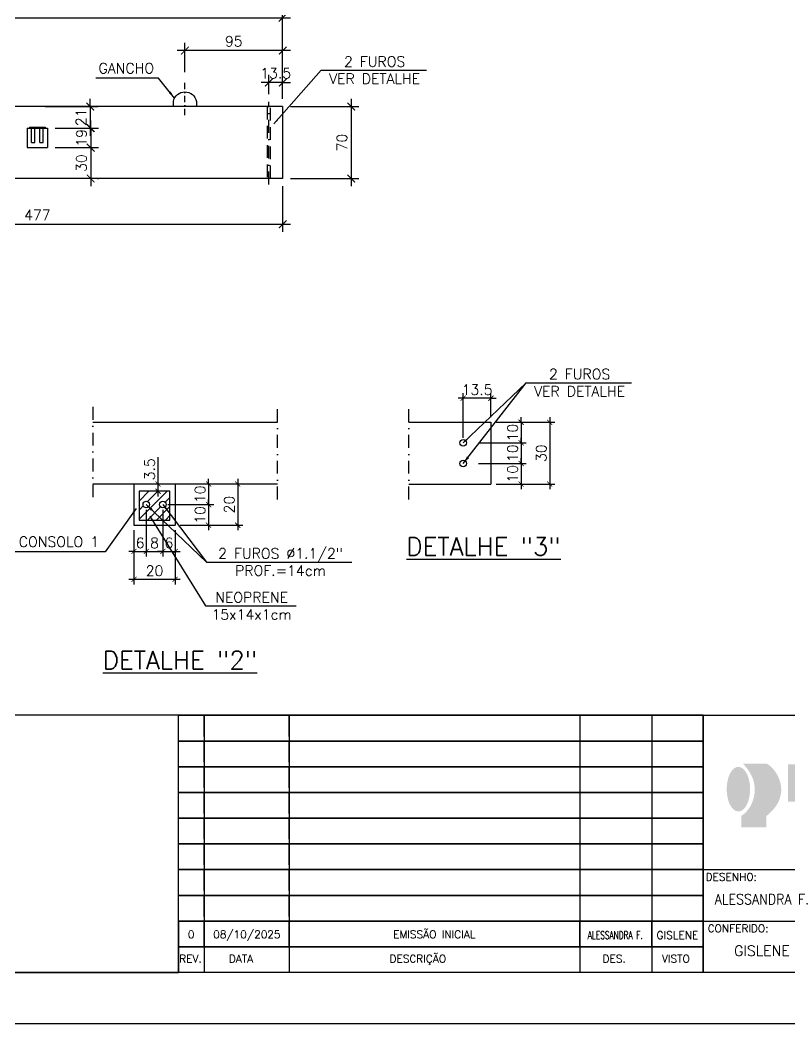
# Model space of a CAD drawing. Header units: centimetres. Extents: x 1658 to 6058, y 7825 to 9310.
# Drawn here: x 2169 to 2918, y 7825 to 8801 of the extents above; entities that cross this region are included whole.
import ezdxf
from ezdxf.enums import TextEntityAlignment as Align

# ---------------------------------------------------------------- set-up
doc = ezdxf.new("R2010")
doc.units = ezdxf.units.CM
doc.header["$LTSCALE"] = 50
doc.header["$MEASUREMENT"] = 0
doc.header["$PDMODE"] = 67
doc.linetypes.add('DASHDOT', pattern=[1, 0.5, -0.25, 0, -0.25])
doc.linetypes.add('HIDDEN', pattern=[0.375, 0.25, -0.125])
for name, color, linetype in [('COTAS-PRECON', 1, 'Continuous'), ('FORMATO-PRECON', 2, 'Continuous'), ('LINHA CENTRO-PRECON', 1, 'DASHDOT'), ('LINHA-01-PRECON', 1, 'Continuous'), ('LINHA-02-PRECON', 2, 'Continuous'), ('LINHA-03-PRECON', 3, 'Continuous'), ('LINHA-04-PRECON', 4, 'Continuous'), ('LINHA-PRECON-TRACEJADA', 1, 'HIDDEN')]:
    doc.layers.add(name, color=color, linetype=linetype)
doc.styles.add('PRECON-ROMANS', font='romans.shx')
doc.styles.add('ROMANS', font='ROMANS.SHX', dxfattribs={"oblique": 15, "height": 3})
doc.styles.get("Standard").update_dxf_attribs({"font": 'romans.shx'})
doc.dimstyles.new('ESC50-25', dxfattribs={"dimscale": 50, "dimtxt": 0.2, "dimasz": 0.1, "dimexe": 0.1, "dimexo": 0.1, "dimgap": 0.065, "dimtad": 1, "dimdec": 1, "dimlfac": 0.5, "dimzin": 12, "dimdsep": 46, "dimtxsty": 'Standard', "dimblk": 'ARCHTICK', "dimcen": 0.09, "dimdle": 0.1, "dimclrd": 256, "dimclre": 256, "dimclrt": 2, "dimaunit": 1, "dimazin": 0, "dimtfac": 1, "dimtdec": 1, "dimtix": 1, "dimtmove": 1, "dimatfit": 3, "dimfxl": 1, "dimtolj": 1, "dimtzin": 0, "dimlwd": -1, "dimlwe": -1, "dimarcsym": 0})
doc.dimstyles.new('ESC50-50', dxfattribs={"dimscale": 50, "dimtxt": 0.2, "dimasz": 0.15, "dimexe": 0.15, "dimexo": 0.15, "dimgap": 0.08, "dimtad": 1, "dimdec": 1, "dimzin": 12, "dimdsep": 46, "dimtxsty": 'Standard', "dimblk": 'ARCHTICK', "dimcen": 0.09, "dimdle": 0.15, "dimclrd": 256, "dimclre": 256, "dimclrt": 2, "dimazin": 3, "dimtfac": 1, "dimtdec": 1, "dimtix": 1, "dimtmove": 2, "dimatfit": 2, "dimfxl": 0.15, "dimtolj": 1, "dimtzin": 0, "dimarcsym": 0})

# ---------------------------------------------------------------- blocks, each defined once
blk = doc.blocks.new('REV-A3-V')
at = {"layer": 'FORMATO-PRECON', "color": 1}
for p, q in [((780, 50), (780, 9.1)), ((920, 50), (920, 9.1))]:
    blk.add_line(p, q, dxfattribs=at)
for points in [[(1020, 50), (0, 50)], [(50, 9.1), (50, 50)], [(50, 50), (50, 0)], [(215, 9.1), (215, 50)], [(215, 50), (215, 0)], [(780, 50), (780, 0)], [(920, 50), (920, 0)]]:
    blk.add_lwpolyline(points, dxfattribs=at)
blk.add_lwpolyline([(1020, 0), (0, 0), (0, 50), (1020, 50)], close=True, dxfattribs=at)
at = {"layer": 'FORMATO-PRECON', "color": 2, "style": 'PRECON-ROMANS', "flags": 12}
for p in [(24.8, 24), (132.8, 24), (497.2, 24)]:
    blk.add_attdef('X', text='', height=15, dxfattribs=at).set_placement(p, align=Align.MIDDLE_CENTER)
at = {"layer": 'FORMATO-PRECON', "style": 'PRECON-ROMANS', "flags": 12}
for p in [(849.1, 22.6), (970, 22.6)]:
    blk.add_attdef('X', text='', height=15, dxfattribs=at).set_placement(p, align=Align.MIDDLE_CENTER)
blk = doc.blocks.new('A$C6E105C5C')
at = {"layer": 'FORMATO-PRECON', "color": 6}
for q in [(1020, 50), (0, 0)]:
    blk.add_line((0, 50), q, dxfattribs=at)
at = {"layer": 'FORMATO-PRECON', "color": 3}
blk.add_lwpolyline([(0, 50), (1020, 50), (1020, 0), (0, 0)], close=True, dxfattribs=at)
at = {"layer": 'FORMATO-PRECON', "color": 1}
for points in [[(50, 50), (50, 0)], [(215, 50), (215, 0)], [(780, 50), (780, 0)], [(920, 50), (920, 0)]]:
    blk.add_lwpolyline(points, dxfattribs=at)
at = {"layer": 'FORMATO-PRECON', "style": 'ROMANS'}
for s, p in [('REV.', (1.3, 19.2)), ('DATA', (98.1, 19.2)), ('DESCRIÇÃO', (410.2, 19.2)), ('DES.', (824.6, 19.2)), ('VISTO', (940, 19.2))]:
    blk.add_text(s, height=15, dxfattribs=at).set_placement(p)
blk = doc.blocks.new('A$C12EB5E76')
at = {"layer": 'FORMATO-PRECON'}
blk.add_lwpolyline([(-114.7, 1254.3), (-114.7, 4224.3), (4085.3, 4224.3), (4085.3, 1254.3)], close=True, dxfattribs=at)
at = {"layer": 'FORMATO-PRECON', "color": 6}
blk.add_lwpolyline([(135.3, 1354.3), (135.3, 4124.3), (3985.3, 4124.3), (3985.3, 1354.3)], close=True, dxfattribs=at)
blk = doc.blocks.new('CARIMBO')
at = {"linetype": 'Continuous', "true_color": 0x575854}
for points in [[(-1681.5, 399.6), (-1680.9, 399.6), (-1680.3, 399.6), (-1679.7, 399.5), (-1679.2, 399.4), (-1678.6, 399.3), (-1678, 399.1), (-1677.5, 399), (-1676.9, 398.7), (-1676.4, 398.5), (-1675.8, 398.3), (-1675.3, 398), (-1674.7, 397.7), (-1674.2, 397.3), (-1673.7, 397), (-1673.2, 396.6), (-1672.6, 396.2), (-1672.1, 395.8), (-1671.7, 395.3), (-1671.1, 394.9), (-1670.6, 394.4), (-1670.2, 393.9), (-1669.7, 393.4), (-1669.3, 392.8), (-1668.8, 392.2), (-1668.3, 391.7), (-1667.9, 391), (-1667.4, 390.4), (-1667, 389.7), (-1666.6, 389.1), (-1666.2, 388.4), (-1665.8, 387.7), (-1665.5, 387), (-1665.1, 386.2), (-1664.7, 385.5), (-1664.3, 384.7), (-1664, 383.9), (-1663.6, 383.1), (-1663.3, 382.3), (-1663, 381.4), (-1662.7, 380.5), (-1662.4, 379.7), (-1662.1, 378.8), (-1661.8, 377.9), (-1661.5, 377), (-1661.3, 376), (-1661, 375.2), (-1660.8, 374.2), (-1660.6, 373.2), (-1660.4, 372.2), (-1660.1, 371.3), (-1660, 370.2), (-1659.8, 369.2), (-1659.7, 368.2), (-1659.5, 367.2), (-1659.4, 366.2), (-1659.3, 365.1), (-1659.1, 364), (-1659.1, 363), (-1659, 361.9), (-1658.9, 360.8), (-1658.9, 359.8), (-1658.9, 358.7), (-1658.8, 357.5), (-1658.8, 356.4), (-1658.8, 355.3), (-1658.9, 354.2), (-1658.9, 353.1), (-1658.9, 352), (-1659, 350.9), (-1659.1, 349.9), (-1659.1, 348.8), (-1659.3, 347.7), (-1659.4, 346.7), (-1659.5, 345.6), (-1659.7, 344.6), (-1659.8, 343.6), (-1660, 342.6), (-1660.1, 341.5), (-1660.4, 340.6), (-1660.6, 339.6), (-1660.8, 338.6), (-1661, 337.7), (-1661.3, 336.8), (-1661.5, 335.8), (-1661.8, 334.9), (-1662.1, 334), (-1662.4, 333.2), (-1662.7, 332.3), (-1663, 331.4), (-1663.3, 330.6), (-1663.6, 329.7), (-1664, 328.9), (-1664.3, 328.1), (-1664.7, 327.4), (-1665.1, 326.6), (-1665.5, 325.9), (-1665.8, 325.1), (-1666.2, 324.4), (-1666.6, 323.7), (-1667, 323.1), (-1667.4, 322.5), (-1667.9, 321.8), (-1668.3, 321.2), (-1668.8, 320.6), (-1669.3, 320), (-1669.7, 319.5), (-1670.2, 318.9), (-1670.6, 318.4), (-1671.1, 318), (-1671.7, 317.5), (-1672.1, 317), (-1672.6, 316.6), (-1673.2, 316.2), (-1673.7, 315.8), (-1674.2, 315.5), (-1674.7, 315.2), (-1675.3, 314.8), (-1675.8, 314.5), (-1676.4, 314.3), (-1676.9, 314.1), (-1677.5, 313.9), (-1678, 313.7), (-1678.6, 313.6), (-1679.2, 313.5), (-1679.7, 313.3), (-1680.3, 313.3), (-1680.9, 313.3), (-1681.5, 313.2), (-1682.1, 313.3), (-1682.6, 313.3), (-1683.3, 313.3), (-1683.8, 313.5), (-1684.4, 313.6), (-1685, 313.7), (-1685.5, 313.9), (-1686.1, 314.1), (-1686.6, 314.3), (-1687.1, 314.5), (-1687.7, 314.8), (-1688.2, 315.2), (-1688.8, 315.5), (-1689.3, 315.8), (-1689.8, 316.2), (-1690.4, 316.6), (-1690.8, 317), (-1691.3, 317.5), (-1691.9, 318), (-1692.3, 318.4), (-1692.8, 318.9), (-1693.3, 319.5), (-1693.7, 320), (-1694.2, 320.6), (-1694.6, 321.2), (-1695.1, 321.8), (-1695.5, 322.5), (-1695.9, 323.1), (-1696.4, 323.7), (-1696.8, 324.4), (-1697.2, 325.1), (-1697.5, 325.9), (-1697.9, 326.6), (-1698.3, 327.4), (-1698.7, 328.1), (-1699, 328.9), (-1699.4, 329.7), (-1699.7, 330.6), (-1700, 331.4), (-1700.3, 332.3), (-1700.6, 333.2), (-1700.9, 334), (-1701.2, 334.9), (-1701.5, 335.8), (-1701.7, 336.8), (-1701.9, 337.7), (-1702.1, 338.6), (-1702.4, 339.6), (-1702.6, 340.6), (-1702.8, 341.5), (-1703, 342.6), (-1703.2, 343.6), (-1703.3, 344.6), (-1703.4, 345.6), (-1703.6, 346.7), (-1703.7, 347.7), (-1703.9, 348.8), (-1703.9, 349.9), (-1704, 350.9), (-1704.1, 352), (-1704.1, 353.1), (-1704.1, 354.2), (-1704.2, 355.3), (-1704.2, 356.4), (-1704.2, 357.5), (-1704.1, 358.7), (-1704.1, 359.8), (-1704.1, 360.8), (-1704, 361.9), (-1703.9, 363), (-1703.9, 364), (-1703.7, 365.1), (-1703.6, 366.2), (-1703.4, 367.2), (-1703.3, 368.2), (-1703.2, 369.2), (-1703, 370.2), (-1702.8, 371.3), (-1702.6, 372.2), (-1702.4, 373.2), (-1702.1, 374.2), (-1701.9, 375.2), (-1701.7, 376), (-1701.5, 377), (-1701.2, 377.9), (-1700.9, 378.8), (-1700.6, 379.7), (-1700.3, 380.5), (-1700, 381.4), (-1699.7, 382.3), (-1699.4, 383.1), (-1699, 383.9), (-1698.7, 384.7), (-1698.3, 385.5), (-1697.9, 386.2), (-1697.5, 387), (-1697.2, 387.7), (-1696.8, 388.4), (-1696.4, 389.1), (-1695.9, 389.7), (-1695.5, 390.4), (-1695.1, 391), (-1694.6, 391.7), (-1694.2, 392.2), (-1693.7, 392.8), (-1693.3, 393.4), (-1692.8, 393.9), (-1692.3, 394.4), (-1691.9, 394.9), (-1691.3, 395.3), (-1690.8, 395.8), (-1690.4, 396.2), (-1689.8, 396.6), (-1689.3, 397), (-1688.8, 397.3), (-1688.2, 397.7), (-1687.7, 398), (-1687.1, 398.3), (-1686.6, 398.5), (-1686.1, 398.7), (-1685.5, 399), (-1685, 399.1), (-1684.4, 399.3), (-1683.8, 399.4), (-1683.3, 399.5), (-1682.6, 399.6), (-1682.1, 399.6)], [(-1673, 406.2), (-1627.6, 406.2), (-1626.9, 406), (-1626.1, 405.6), (-1625.3, 405.3), (-1624.5, 404.8), (-1623.6, 404.3), (-1622.8, 403.8), (-1621.8, 403.1), (-1620.9, 402.4), (-1620, 401.7), (-1619, 400.9), (-1618.1, 400), (-1617.1, 399.1), (-1616.1, 398.1), (-1615.1, 397), (-1614.2, 396), (-1613.2, 394.8), (-1612.2, 393.6), (-1611.3, 392.3), (-1610.3, 391), (-1609.4, 389.7), (-1608.5, 388.3), (-1607.6, 386.9), (-1606.7, 385.5), (-1605.9, 383.9), (-1605.1, 382.4), (-1604.2, 380.8), (-1603.5, 379.1), (-1602.8, 377.5), (-1602.1, 375.8), (-1601.5, 374), (-1600.9, 372.2), (-1600.4, 370.5), (-1599.9, 368.6), (-1599.5, 366.8), (-1599.1, 364.9), (-1598.8, 363), (-1598.6, 361), (-1598.4, 359.1), (-1598.3, 357.1), (-1598.3, 355), (-1598.3, 353.1), (-1598.4, 351), (-1598.6, 348.9), (-1599, 346.9), (-1599.3, 344.7), (-1599.8, 342.7), (-1600.4, 340.6), (-1601, 338.4), (-1601.9, 336.3), (-1602.7, 334.2), (-1603.6, 332), (-1604.7, 329.9), (-1605.9, 327.7), (-1607.2, 325.5), (-1608.7, 323.4), (-1610.2, 321.2), (-1611.9, 319), (-1613.6, 316.9), (-1615.6, 314.8), (-1617.6, 312.6), (-1619.8, 310.5), (-1622.1, 308.3), (-1624.6, 306.2), (-1627.1, 304.1), (-1627.2, 282.2), (-1675.8, 282.2), (-1675.8, 304.9), (-1674.9, 305.3), (-1674.1, 305.8), (-1673.2, 306.4), (-1672.3, 307), (-1671.4, 307.6), (-1670.5, 308.3), (-1669.6, 309.1), (-1668.7, 309.9), (-1667.8, 310.7), (-1666.9, 311.7), (-1665.9, 312.6), (-1665.1, 313.7), (-1664.2, 314.7), (-1663.3, 315.8), (-1662.4, 316.9), (-1661.5, 318.2), (-1660.7, 319.4), (-1659.9, 320.7), (-1659.1, 322), (-1658.2, 323.3), (-1657.5, 324.8), (-1656.7, 326.2), (-1656.1, 327.6), (-1655.3, 329.1), (-1654.7, 330.7), (-1654.1, 332.3), (-1653.5, 333.9), (-1652.9, 335.5), (-1652.4, 337.2), (-1651.9, 338.9), (-1651.5, 340.6), (-1651.1, 342.4), (-1650.7, 344.1), (-1650.5, 346), (-1650.2, 347.7), (-1650, 349.7), (-1649.9, 351.5), (-1649.7, 353.4), (-1649.7, 355.3), (-1649.7, 357.2), (-1649.9, 359.2), (-1650, 361.1), (-1650.2, 363.1), (-1650.5, 365.1), (-1650.8, 367.1), (-1651.2, 369.1), (-1651.8, 371.1), (-1652.3, 373.2), (-1652.9, 375.2), (-1653.7, 377.3), (-1654.5, 379.3), (-1655.4, 381.4), (-1656.3, 383.5), (-1657.4, 385.5), (-1658.5, 387.6), (-1659.7, 389.7), (-1661, 391.7), (-1662.5, 393.8), (-1664, 395.9), (-1665.6, 397.9), (-1667.3, 400), (-1669.1, 402.1), (-1671.1, 404.1)]]:
    blk.add_hatch(color=251, dxfattribs=at).paths.add_polyline_path(points)
at = {"linetype": 'Continuous', "true_color": 0x9c0000}
blk.add_hatch(color=14, dxfattribs=at).paths.add_polyline_path([(-1585.1, 332.3), (-1569.1, 332.3), (-1569.1, 404.7), (-1585.1, 404.7)])
at = {"layer": 'FORMATO-PRECON', "color": 6}
for p, q in [((-1750, 0), (-1750, 500)), ((-1750, 200), (0, 200)), ((-1750, 100), (0, 100))]:
    blk.add_line(p, q, dxfattribs=at)
at = {"layer": 'FORMATO-PRECON', "color": 0}
blk.add_lwpolyline([(-1750, 500), (-1750, 200)], dxfattribs=at)
at = {"layer": 'FORMATO-PRECON', "color": 6}
blk.add_lwpolyline([(-1750, 500), (0, 500), (0, 0), (-1750, 0)], close=True, dxfattribs=at)
at = {"layer": 'FORMATO-PRECON', "style": 'ROMANS'}
for s, p in [('DESENHO:', (-1745.1, 178.4)), ('CONFERIDO:', (-1741.2, 78.1))]:
    blk.add_text(s, height=15, dxfattribs=at).set_placement(p)
at = {"layer": 'FORMATO-PRECON', "color": 5, "style": 'PRECON-ROMANS', "flags": 8}
for p in [(-524.8, 472.6), (-525, 423), (-525, 399.4), (-525, 376)]:
    blk.add_attdef('X', text='', height=30, dxfattribs=at).set_placement(p, align=Align.MIDDLE_CENTER)
at = {"layer": 'FORMATO-PRECON', "color": 3, "style": 'PRECON-ROMANS', "flags": 8}
for p in [(-525, 331.7), (-486.3, 177), (-486.3, 124.4)]:
    blk.add_attdef('X', text='', height=25, dxfattribs=at).set_placement(p, align=Align.MIDDLE_CENTER)
at = {"layer": 'FORMATO-PRECON', "color": 4, "style": 'PRECON-ROMANS', "flags": 8}
for p in [(-525, 249.6), (-483.3, 36), (-228.7, 39.4), (-76.7, 39.4)]:
    blk.add_attdef('X', text='', height=30, dxfattribs=at).set_placement(p, align=Align.MIDDLE_CENTER)
at = {"layer": 'FORMATO-PRECON', "color": 2, "style": 'PRECON-ROMANS', "flags": 8}
for height, p in [(20, (-1635.8, 142.3)), (20, (-1402.5, 142.3)), (20, (-1169.1, 142.3)), (20, (-1635.8, 42.3)), (30, (-902.7, 42.3))]:
    blk.add_attdef('X', text='', height=height, dxfattribs=at).set_placement(p, align=Align.MIDDLE_CENTER)
blk = doc.blocks.new('_ArchTick')
at = {"color": 0, "linetype": 'ByBlock', "const_width": 0.15}
blk.add_lwpolyline([(-0.5, -0.5), (0.5, 0.5)], dxfattribs=at)
blk = doc.blocks.new('*D34')
at = {"layer": 'Defpoints', "color": 0, "transparency": 16777216}
for p in [(2424.55, 8803), (1947.55, 8716.8), (2424.55, 8716.8)]:
    blk.add_point(p, dxfattribs=at)
at = {"layer": 'LINHA-01-PRECON', "lineweight": -2, "transparency": 16777216}
for p, q in [((1940.05, 8803), (2432.05, 8803)), ((1947.55, 8724.3), (1947.55, 8810.5)), ((2424.55, 8724.3), (2424.55, 8810.5))]:
    blk.add_line(p, q, dxfattribs=at)
at = {"layer": 'LINHA-01-PRECON', "lineweight": -2, "transparency": 16777216, "xscale": 7.5, "yscale": 7.5, "zscale": 7.5, "rotation": 180}
blk.add_blockref('_ArchTick', (1947.55, 8803), dxfattribs=at)
at = {"layer": 'LINHA-01-PRECON', "lineweight": -2, "transparency": 16777216, "xscale": 7.5, "yscale": 7.5, "zscale": 7.5}
blk.add_blockref('_ArchTick', (2424.55, 8803), dxfattribs=at)
at = {"layer": 'LINHA-01-PRECON', "color": 2, "transparency": 16777216, "insert": (2186.05, 8812), "char_height": 10, "attachment_point": 5}
blk.add_mtext('\\A1;477', dxfattribs=at)
blk = doc.blocks.new('*D35')
at = {"layer": 'COTAS-PRECON', "lineweight": -2, "transparency": 16777216}
for p, q in [((2411.05, 8728.9), (2411.05, 8747.57)), ((2424.55, 8724.3), (2424.55, 8747.57)), ((2411.05, 8740.07), (2403.55, 8740.07)), ((2424.55, 8740.07), (2411.05, 8740.07)), ((2424.55, 8740.07), (2432.05, 8740.07))]:
    blk.add_line(p, q, dxfattribs=at)
at = {"layer": 'Defpoints', "color": 0, "transparency": 16777216}
for p in [(2411.05, 8740.07), (2411.05, 8721.4), (2424.55, 8716.8)]:
    blk.add_point(p, dxfattribs=at)
at = {"layer": 'COTAS-PRECON', "lineweight": -2, "transparency": 16777216, "xscale": 7.5, "yscale": 7.5, "zscale": 7.5}
blk.add_blockref('_ArchTick', (2411.05, 8740.07), dxfattribs=at)
at = {"layer": 'COTAS-PRECON', "lineweight": -2, "transparency": 16777216, "xscale": 7.5, "yscale": 7.5, "zscale": 7.5, "rotation": 180}
blk.add_blockref('_ArchTick', (2424.55, 8740.07), dxfattribs=at)
at = {"layer": 'COTAS-PRECON', "color": 2, "transparency": 16777216, "insert": (2417.8, 8749.07), "char_height": 10, "attachment_point": 5}
blk.add_mtext('\\A1;13.5', dxfattribs=at)
blk = doc.blocks.new('*D39')
at = {"layer": 'Defpoints', "color": 0, "transparency": 16777216}
for p in [(2627.06, 8409.78), (2627.06, 8349.78), (2684.22, 8349.78)]:
    blk.add_point(p, dxfattribs=at)
at = {"layer": 'LINHA-01-PRECON', "transparency": 16777216}
for p, q in [((2684.22, 8414.78), (2684.22, 8344.78)), ((2632.06, 8409.78), (2689.22, 8409.78)), ((2632.06, 8349.78), (2689.22, 8349.78))]:
    blk.add_line(p, q, dxfattribs=at)
at = {"layer": 'LINHA-01-PRECON', "transparency": 16777216, "xscale": 5, "yscale": 5, "zscale": 5}
for p, rotation in [((2684.22, 8409.78), 90), ((2684.22, 8349.78), 270)]:
    blk.add_blockref('_ArchTick', p, dxfattribs=dict(at, rotation=rotation))
at = {"layer": 'LINHA-01-PRECON', "color": 2, "transparency": 16777216, "insert": (2675.97, 8379.78), "char_height": 10, "attachment_point": 5, "rotation": 90}
blk.add_mtext('\\A1;30', dxfattribs=at)
blk = doc.blocks.new('*D40')
at = {"layer": 'Defpoints', "color": 0, "transparency": 16777216}
for p in [(2600.06, 8433.2), (2627.06, 8409.78), (2600.06, 8389.78)]:
    blk.add_point(p, dxfattribs=at)
at = {"layer": 'LINHA-01-PRECON', "transparency": 16777216}
for p, q in [((2600.06, 8433.2), (2595.06, 8433.2)), ((2600.06, 8394.78), (2600.06, 8438.2)), ((2627.06, 8433.2), (2600.06, 8433.2)), ((2627.06, 8414.78), (2627.06, 8438.2)), ((2627.06, 8433.2), (2632.06, 8433.2))]:
    blk.add_line(p, q, dxfattribs=at)
at = {"layer": 'LINHA-01-PRECON', "transparency": 16777216, "xscale": 5, "yscale": 5, "zscale": 5}
blk.add_blockref('_ArchTick', (2600.06, 8433.2), dxfattribs=at)
at = {"layer": 'LINHA-01-PRECON', "transparency": 16777216, "xscale": 5, "yscale": 5, "zscale": 5, "rotation": 180}
blk.add_blockref('_ArchTick', (2627.06, 8433.2), dxfattribs=at)
at = {"layer": 'LINHA-01-PRECON', "color": 2, "transparency": 16777216, "insert": (2613.56, 8441.45), "char_height": 10, "attachment_point": 5}
blk.add_mtext('\\A1;13.5', dxfattribs=at)
blk = doc.blocks.new('*D41')
at = {"layer": 'COTAS-PRECON', "transparency": 16777216}
for p, q in [((2656.38, 8409.78), (2656.38, 8414.78)), ((2632.06, 8409.78), (2661.38, 8409.78)), ((2656.38, 8409.78), (2656.38, 8389.78)), ((2615.06, 8389.78), (2661.38, 8389.78)), ((2656.38, 8389.78), (2656.38, 8384.78))]:
    blk.add_line(p, q, dxfattribs=at)
at = {"layer": 'Defpoints', "color": 0, "transparency": 16777216}
for p in [(2627.06, 8409.78), (2610.06, 8389.78), (2656.38, 8389.78)]:
    blk.add_point(p, dxfattribs=at)
at = {"layer": 'COTAS-PRECON', "transparency": 16777216, "xscale": 5, "yscale": 5, "zscale": 5}
for p, rotation in [((2656.38, 8409.78), 270), ((2656.38, 8389.78), 90)]:
    blk.add_blockref('_ArchTick', p, dxfattribs=dict(at, rotation=rotation))
at = {"layer": 'COTAS-PRECON', "color": 2, "transparency": 16777216, "insert": (2648.13, 8399.78), "char_height": 10, "attachment_point": 5, "rotation": 90}
blk.add_mtext('\\A1;10', dxfattribs=at)
blk = doc.blocks.new('*D42')
at = {"layer": 'COTAS-PRECON', "transparency": 16777216}
for p, q in [((2656.38, 8389.78), (2656.38, 8394.78)), ((2615.06, 8389.78), (2661.38, 8389.78)), ((2656.38, 8389.78), (2656.38, 8369.78)), ((2615.06, 8369.78), (2661.38, 8369.78)), ((2656.38, 8369.78), (2656.38, 8364.78))]:
    blk.add_line(p, q, dxfattribs=at)
at = {"layer": 'Defpoints', "color": 0, "transparency": 16777216}
for p in [(2610.06, 8389.78), (2610.06, 8369.78), (2656.38, 8369.78)]:
    blk.add_point(p, dxfattribs=at)
at = {"layer": 'COTAS-PRECON', "transparency": 16777216, "xscale": 5, "yscale": 5, "zscale": 5}
for p, rotation in [((2656.38, 8389.78), 270), ((2656.38, 8369.78), 90)]:
    blk.add_blockref('_ArchTick', p, dxfattribs=dict(at, rotation=rotation))
at = {"layer": 'COTAS-PRECON', "color": 2, "transparency": 16777216, "insert": (2648.13, 8379.78), "char_height": 10, "attachment_point": 5, "rotation": 90}
blk.add_mtext('\\A1;10', dxfattribs=at)
blk = doc.blocks.new('*D43')
at = {"layer": 'COTAS-PRECON', "transparency": 16777216}
for p, q in [((2656.38, 8369.78), (2656.38, 8374.78)), ((2615.06, 8369.78), (2661.38, 8369.78)), ((2656.38, 8369.78), (2656.38, 8349.78)), ((2632.06, 8349.78), (2661.38, 8349.78)), ((2656.38, 8349.78), (2656.38, 8344.78))]:
    blk.add_line(p, q, dxfattribs=at)
at = {"layer": 'Defpoints', "color": 0, "transparency": 16777216}
for p in [(2610.06, 8369.78), (2627.06, 8349.78), (2656.38, 8349.78)]:
    blk.add_point(p, dxfattribs=at)
at = {"layer": 'COTAS-PRECON', "transparency": 16777216, "xscale": 5, "yscale": 5, "zscale": 5}
for p, rotation in [((2656.38, 8369.78), 270), ((2656.38, 8349.78), 90)]:
    blk.add_blockref('_ArchTick', p, dxfattribs=dict(at, rotation=rotation))
at = {"layer": 'COTAS-PRECON', "color": 2, "transparency": 16777216, "insert": (2648.13, 8359.78), "char_height": 10, "attachment_point": 5, "rotation": 90}
blk.add_mtext('\\A1;10', dxfattribs=at)
blk = doc.blocks.new('*D52')
at = {"layer": 'COTAS-PRECON', "lineweight": -2, "transparency": 16777216}
for p, q in [((2432.05, 8716.8), (2498.71, 8716.8)), ((2491.21, 8724.3), (2491.21, 8639.3)), ((2432.05, 8646.8), (2498.71, 8646.8))]:
    blk.add_line(p, q, dxfattribs=at)
at = {"layer": 'Defpoints', "color": 0, "transparency": 16777216}
for p in [(2424.55, 8716.8), (2424.55, 8646.8), (2491.21, 8646.8)]:
    blk.add_point(p, dxfattribs=at)
at = {"layer": 'COTAS-PRECON', "lineweight": -2, "transparency": 16777216, "xscale": 7.5, "yscale": 7.5, "zscale": 7.5}
for p, rotation in [((2491.21, 8716.8), 90), ((2491.21, 8646.8), 270)]:
    blk.add_blockref('_ArchTick', p, dxfattribs=dict(at, rotation=rotation))
at = {"layer": 'COTAS-PRECON', "color": 2, "transparency": 16777216, "insert": (2482.21, 8681.8), "char_height": 10, "attachment_point": 5, "rotation": 90}
blk.add_mtext('\\A1;70', dxfattribs=at)
blk = doc.blocks.new('*D53')
at = {"layer": 'COTAS-PRECON', "lineweight": -2, "transparency": 16777216}
for p, q in [((1947.55, 8639.3), (1947.55, 8594.83)), ((2424.55, 8639.3), (2424.55, 8594.83)), ((1940.05, 8602.33), (2432.05, 8602.33))]:
    blk.add_line(p, q, dxfattribs=at)
at = {"layer": 'Defpoints', "color": 0, "transparency": 16777216}
for p in [(1947.55, 8646.8), (2424.55, 8646.8), (2424.55, 8602.33)]:
    blk.add_point(p, dxfattribs=at)
at = {"layer": 'COTAS-PRECON', "lineweight": -2, "transparency": 16777216, "xscale": 7.5, "yscale": 7.5, "zscale": 7.5, "rotation": 180}
blk.add_blockref('_ArchTick', (1947.55, 8602.33), dxfattribs=at)
at = {"layer": 'COTAS-PRECON', "lineweight": -2, "transparency": 16777216, "xscale": 7.5, "yscale": 7.5, "zscale": 7.5}
blk.add_blockref('_ArchTick', (2424.55, 8602.33), dxfattribs=at)
at = {"layer": 'COTAS-PRECON', "color": 2, "transparency": 16777216, "insert": (2186.05, 8611.33), "char_height": 10, "attachment_point": 5}
blk.add_mtext('\\A1;477', dxfattribs=at)
blk = doc.blocks.new('*D55')
at = {"layer": 'Defpoints', "color": 0, "transparency": 16777216}
for p in [(2292, 8329.78), (2280, 8309.78), (2292, 8284.23)]:
    blk.add_point(p, dxfattribs=at)
at = {"layer": 'LINHA-01-PRECON', "transparency": 16777216}
for p, q in [((2292, 8324.78), (2292, 8279.23)), ((2280, 8304.78), (2280, 8279.23)), ((2280, 8284.23), (2275, 8284.23)), ((2280, 8284.23), (2292, 8284.23)), ((2292, 8284.23), (2297, 8284.23))]:
    blk.add_line(p, q, dxfattribs=at)
at = {"layer": 'LINHA-01-PRECON', "transparency": 16777216, "xscale": 5, "yscale": 5, "zscale": 5}
blk.add_blockref('_ArchTick', (2280, 8284.23), dxfattribs=at)
at = {"layer": 'LINHA-01-PRECON', "transparency": 16777216, "xscale": 5, "yscale": 5, "zscale": 5, "rotation": 180}
blk.add_blockref('_ArchTick', (2292, 8284.23), dxfattribs=at)
at = {"layer": 'LINHA-01-PRECON', "color": 2, "transparency": 16777216, "insert": (2286, 8292.48), "char_height": 10, "attachment_point": 5}
blk.add_mtext('\\A1;6', dxfattribs=at)
blk = doc.blocks.new('*D56')
at = {"layer": 'Defpoints', "color": 0, "transparency": 16777216}
for p in [(2292, 8329.78), (2308, 8329.78), (2308, 8284.23)]:
    blk.add_point(p, dxfattribs=at)
at = {"layer": 'LINHA-01-PRECON', "transparency": 16777216}
for p, q in [((2292, 8324.78), (2292, 8279.23)), ((2308, 8324.78), (2308, 8279.23)), ((2287, 8284.23), (2313, 8284.23))]:
    blk.add_line(p, q, dxfattribs=at)
at = {"layer": 'LINHA-01-PRECON', "transparency": 16777216, "xscale": 5, "yscale": 5, "zscale": 5, "rotation": 180}
blk.add_blockref('_ArchTick', (2292, 8284.23), dxfattribs=at)
at = {"layer": 'LINHA-01-PRECON', "transparency": 16777216, "xscale": 5, "yscale": 5, "zscale": 5}
blk.add_blockref('_ArchTick', (2308, 8284.23), dxfattribs=at)
at = {"layer": 'LINHA-01-PRECON', "color": 2, "transparency": 16777216, "insert": (2300, 8292.48), "char_height": 10, "attachment_point": 5}
blk.add_mtext('\\A1;8', dxfattribs=at)
blk = doc.blocks.new('*D57')
at = {"layer": 'Defpoints', "color": 0, "transparency": 16777216}
for p in [(2308, 8329.78), (2320, 8309.78), (2320, 8284.23)]:
    blk.add_point(p, dxfattribs=at)
at = {"layer": 'LINHA-01-PRECON', "transparency": 16777216}
for p, q in [((2308, 8324.78), (2308, 8279.23)), ((2320, 8304.78), (2320, 8279.23)), ((2308, 8284.23), (2303, 8284.23)), ((2308, 8284.23), (2320, 8284.23)), ((2320, 8284.23), (2325, 8284.23))]:
    blk.add_line(p, q, dxfattribs=at)
at = {"layer": 'LINHA-01-PRECON', "transparency": 16777216, "xscale": 5, "yscale": 5, "zscale": 5}
blk.add_blockref('_ArchTick', (2308, 8284.23), dxfattribs=at)
at = {"layer": 'LINHA-01-PRECON', "transparency": 16777216, "xscale": 5, "yscale": 5, "zscale": 5, "rotation": 180}
blk.add_blockref('_ArchTick', (2320, 8284.23), dxfattribs=at)
at = {"layer": 'LINHA-01-PRECON', "color": 2, "transparency": 16777216, "insert": (2314, 8292.48), "char_height": 10, "attachment_point": 5}
blk.add_mtext('\\A1;6', dxfattribs=at)
blk = doc.blocks.new('*D58')
at = {"layer": 'Defpoints', "color": 0, "transparency": 16777216}
for p in [(2280, 8309.78), (2320, 8309.78), (2320, 8257.2)]:
    blk.add_point(p, dxfattribs=at)
at = {"layer": 'LINHA-01-PRECON', "transparency": 16777216}
for p, q in [((2280, 8304.78), (2280, 8252.2)), ((2320, 8304.78), (2320, 8252.2)), ((2275, 8257.2), (2325, 8257.2))]:
    blk.add_line(p, q, dxfattribs=at)
at = {"layer": 'LINHA-01-PRECON', "transparency": 16777216, "xscale": 5, "yscale": 5, "zscale": 5, "rotation": 180}
blk.add_blockref('_ArchTick', (2280, 8257.2), dxfattribs=at)
at = {"layer": 'LINHA-01-PRECON', "transparency": 16777216, "xscale": 5, "yscale": 5, "zscale": 5}
blk.add_blockref('_ArchTick', (2320, 8257.2), dxfattribs=at)
at = {"layer": 'LINHA-01-PRECON', "color": 2, "transparency": 16777216, "insert": (2300, 8265.45), "char_height": 10, "attachment_point": 5}
blk.add_mtext('\\A1;20', dxfattribs=at)
blk = doc.blocks.new('*D59')
at = {"layer": 'Defpoints', "color": 0, "transparency": 16777216}
for p in [(2352.56, 8349.78), (2308, 8329.78), (2352.56, 8329.78)]:
    blk.add_point(p, dxfattribs=at)
at = {"layer": 'LINHA-01-PRECON', "transparency": 16777216}
for p, q in [((2352.56, 8349.78), (2352.56, 8354.78)), ((2347.56, 8349.78), (2347.56, 8349.78)), ((2352.56, 8349.78), (2352.56, 8329.78)), ((2313, 8329.78), (2357.56, 8329.78)), ((2352.56, 8329.78), (2352.56, 8324.78))]:
    blk.add_line(p, q, dxfattribs=at)
at = {"layer": 'LINHA-01-PRECON', "transparency": 16777216, "xscale": 5, "yscale": 5, "zscale": 5}
for p, rotation in [((2352.56, 8349.78), 270), ((2352.56, 8329.78), 90)]:
    blk.add_blockref('_ArchTick', p, dxfattribs=dict(at, rotation=rotation))
at = {"layer": 'LINHA-01-PRECON', "color": 2, "transparency": 16777216, "insert": (2344.31, 8339.78), "char_height": 10, "attachment_point": 5, "rotation": 90}
blk.add_mtext('\\A1;10', dxfattribs=at)
blk = doc.blocks.new('*D60')
at = {"layer": 'Defpoints', "color": 0, "transparency": 16777216}
for p in [(2308, 8329.78), (2320, 8309.78), (2352.56, 8309.78)]:
    blk.add_point(p, dxfattribs=at)
at = {"layer": 'LINHA-01-PRECON', "transparency": 16777216}
for p, q in [((2352.56, 8329.78), (2352.56, 8334.78)), ((2313, 8329.78), (2357.56, 8329.78)), ((2352.56, 8329.78), (2352.56, 8309.78)), ((2325, 8309.78), (2357.56, 8309.78)), ((2352.56, 8309.78), (2352.56, 8304.78))]:
    blk.add_line(p, q, dxfattribs=at)
at = {"layer": 'LINHA-01-PRECON', "transparency": 16777216, "xscale": 5, "yscale": 5, "zscale": 5}
for p, rotation in [((2352.56, 8329.78), 270), ((2352.56, 8309.78), 90)]:
    blk.add_blockref('_ArchTick', p, dxfattribs=dict(at, rotation=rotation))
at = {"layer": 'LINHA-01-PRECON', "color": 2, "transparency": 16777216, "insert": (2344.31, 8319.78), "char_height": 10, "attachment_point": 5, "rotation": 90}
blk.add_mtext('\\A1;10', dxfattribs=at)
blk = doc.blocks.new('*D61')
at = {"layer": 'Defpoints', "color": 0, "transparency": 16777216}
for p in [(2380.88, 8349.78), (2320, 8309.78), (2380.88, 8309.78)]:
    blk.add_point(p, dxfattribs=at)
at = {"layer": 'LINHA-01-PRECON', "transparency": 16777216}
for p, q in [((2380.88, 8354.78), (2380.88, 8304.78)), ((2375.88, 8349.78), (2375.88, 8349.78)), ((2325, 8309.78), (2385.88, 8309.78))]:
    blk.add_line(p, q, dxfattribs=at)
at = {"layer": 'LINHA-01-PRECON', "transparency": 16777216, "xscale": 5, "yscale": 5, "zscale": 5}
for p, rotation in [((2380.88, 8349.78), 90), ((2380.88, 8309.78), 270)]:
    blk.add_blockref('_ArchTick', p, dxfattribs=dict(at, rotation=rotation))
at = {"layer": 'LINHA-01-PRECON', "color": 2, "transparency": 16777216, "insert": (2372.63, 8329.78), "char_height": 10, "attachment_point": 5, "rotation": 90}
blk.add_mtext('\\A1;20', dxfattribs=at)
blk = doc.blocks.new('*D62')
at = {"layer": 'Defpoints', "color": 0, "transparency": 16777216}
for p in [(2303.48, 8349.78), (2303.48, 8349.78), (2303.48, 8342.78)]:
    blk.add_point(p, dxfattribs=at)
at = {"layer": 'LINHA-01-PRECON', "transparency": 16777216}
for p, q in [((2303.48, 8337.78), (2303.48, 8354.78)), ((2308.48, 8349.78), (2308.48, 8349.78)), ((2308.48, 8342.78), (2308.48, 8342.78))]:
    blk.add_line(p, q, dxfattribs=at)
at = {"layer": 'LINHA-01-PRECON', "transparency": 16777216, "xscale": 5, "yscale": 5, "zscale": 5}
for p, rotation in [((2303.48, 8349.78), 90), ((2303.48, 8342.78), 270)]:
    blk.add_blockref('_ArchTick', p, dxfattribs=dict(at, rotation=rotation))
at = {"layer": 'LINHA-01-PRECON', "color": 2, "transparency": 16777216, "insert": (2295.23, 8364.08), "char_height": 10, "attachment_point": 5, "rotation": 90}
blk.add_mtext('\\A1;3.5', dxfattribs=at)
blk = doc.blocks.new('*D105')
at = {"layer": 'COTAS-PRECON', "lineweight": -2, "transparency": 16777216}
for p, q in [((2329.55, 8750.27), (2329.55, 8778.67)), ((2424.55, 8724.3), (2424.55, 8778.67)), ((2432.05, 8771.17), (2322.05, 8771.17))]:
    blk.add_line(p, q, dxfattribs=at)
at = {"layer": 'Defpoints', "color": 0, "transparency": 16777216}
for p in [(2329.55, 8771.17), (2329.55, 8742.77), (2424.55, 8716.8)]:
    blk.add_point(p, dxfattribs=at)
at = {"layer": 'COTAS-PRECON', "lineweight": -2, "transparency": 16777216, "xscale": 7.5, "yscale": 7.5, "zscale": 7.5, "rotation": 180}
blk.add_blockref('_ArchTick', (2329.55, 8771.17), dxfattribs=at)
at = {"layer": 'COTAS-PRECON', "lineweight": -2, "transparency": 16777216, "xscale": 7.5, "yscale": 7.5, "zscale": 7.5}
blk.add_blockref('_ArchTick', (2424.55, 8771.17), dxfattribs=at)
at = {"layer": 'COTAS-PRECON', "color": 2, "transparency": 16777216, "insert": (2377.05, 8780.17), "char_height": 10, "attachment_point": 5}
blk.add_mtext('\\A1;95', dxfattribs=at)
blk = doc.blocks.new('*D147')
at = {"layer": 'COTAS-PRECON', "lineweight": -2, "transparency": 16777216}
for p, q in [((2193.55, 8716.8), (2245.05, 8716.8)), ((2237.55, 8716.8), (2237.55, 8724.3)), ((2237.55, 8716.8), (2237.55, 8695.8)), ((2203.55, 8695.8), (2245.05, 8695.8)), ((2237.55, 8695.8), (2237.55, 8688.3))]:
    blk.add_line(p, q, dxfattribs=at)
at = {"layer": 'Defpoints', "color": 0, "transparency": 16777216}
for p in [(2186.05, 8716.8), (2196.05, 8695.8), (2237.55, 8695.8)]:
    blk.add_point(p, dxfattribs=at)
at = {"layer": 'COTAS-PRECON', "lineweight": -2, "transparency": 16777216, "xscale": 7.5, "yscale": 7.5, "zscale": 7.5}
for p, rotation in [((2237.55, 8716.8), 270), ((2237.55, 8695.8), 90)]:
    blk.add_blockref('_ArchTick', p, dxfattribs=dict(at, rotation=rotation))
at = {"layer": 'COTAS-PRECON', "color": 2, "transparency": 16777216, "insert": (2228.55, 8706.3), "char_height": 10, "attachment_point": 5, "rotation": 90}
blk.add_mtext('\\A1;21', dxfattribs=at)
blk = doc.blocks.new('*D148')
at = {"layer": 'COTAS-PRECON', "lineweight": -2, "transparency": 16777216}
for p, q in [((2203.55, 8695.8), (2245.44, 8695.8)), ((2237.94, 8695.8), (2237.94, 8703.3)), ((2237.94, 8695.8), (2237.94, 8676.8)), ((2203.55, 8676.8), (2245.44, 8676.8)), ((2237.94, 8676.8), (2237.94, 8669.3))]:
    blk.add_line(p, q, dxfattribs=at)
at = {"layer": 'Defpoints', "color": 0, "transparency": 16777216}
for p in [(2196.05, 8695.8), (2196.05, 8676.8), (2237.94, 8676.8)]:
    blk.add_point(p, dxfattribs=at)
at = {"layer": 'COTAS-PRECON', "lineweight": -2, "transparency": 16777216, "xscale": 7.5, "yscale": 7.5, "zscale": 7.5}
for p, rotation in [((2237.94, 8695.8), 270), ((2237.94, 8676.8), 90)]:
    blk.add_blockref('_ArchTick', p, dxfattribs=dict(at, rotation=rotation))
at = {"layer": 'COTAS-PRECON', "color": 2, "transparency": 16777216, "insert": (2228.94, 8686.3), "char_height": 10, "attachment_point": 5, "rotation": 90}
blk.add_mtext('\\A1;19', dxfattribs=at)
blk = doc.blocks.new('*D149')
at = {"layer": 'COTAS-PRECON', "lineweight": -2, "transparency": 16777216}
for p, q in [((2203.55, 8676.8), (2245.44, 8676.8)), ((2237.94, 8684.3), (2237.94, 8639.3)), ((2244.71, 8646.8), (2245.44, 8646.8))]:
    blk.add_line(p, q, dxfattribs=at)
at = {"layer": 'Defpoints', "color": 0, "transparency": 16777216}
for p in [(2196.05, 8676.8), (2237.21, 8646.8), (2237.94, 8646.8)]:
    blk.add_point(p, dxfattribs=at)
at = {"layer": 'COTAS-PRECON', "lineweight": -2, "transparency": 16777216, "xscale": 7.5, "yscale": 7.5, "zscale": 7.5}
for p, rotation in [((2237.94, 8676.8), 90), ((2237.94, 8646.8), 270)]:
    blk.add_blockref('_ArchTick', p, dxfattribs=dict(at, rotation=rotation))
at = {"layer": 'COTAS-PRECON', "color": 2, "transparency": 16777216, "insert": (2228.94, 8661.8), "char_height": 10, "attachment_point": 5, "rotation": 90}
blk.add_mtext('\\A1;30', dxfattribs=at)

msp = doc.modelspace()

# ---------------------------------------------------------------- hatches: boundary and pattern name
at = {"layer": 'LINHA-01-PRECON'}
h = msp.add_hatch(dxfattribs=at)
h.set_pattern_fill('ANSI31', color=256, scale=50)
h.set_pattern_definition([(45, (846.041, 5992.7616), (-4.419417, 4.419417), [])])
h.paths.add_polyline_path([(2285.001, 8342.778), (2285.001, 8314.778), (2315.001, 8314.778), (2315.001, 8342.778)])
h.paths.add_polyline_path([(2311.201, 8329.778, -1), (2304.801, 8329.778, -1)], flags=16)
h.paths.add_polyline_path([(2295.201, 8329.778, -1), (2288.801, 8329.778, -1)], flags=16)

# ---------------------------------------------------------------- linework, layer by layer
at = {"color": 1, "linetype": 'HIDDEN'}
for p, q in [((2409.45, 8716.802), (2409.45, 8646.802)), ((2412.65, 8646.802), (2412.65, 8716.802))]:
    msp.add_line(p, q, dxfattribs=at)
at = {"layer": 'COTAS-PRECON'}
msp.add_line((2303.483, 8349.777), (2303.483, 8375.944), dxfattribs=at)
at = {"layer": 'FORMATO-PRECON', "color": 6}
for points in [[(1783.357, 7874.924), (2323.357, 7874.924), (2323.357, 8124.924), (1783.357, 8124.924)], [(2323.357, 8124.924), (2833.357, 8124.924), (2833.357, 7874.924), (2323.357, 7874.924)]]:
    msp.add_lwpolyline(points, close=True, dxfattribs=at)
at = {"layer": 'LINHA CENTRO-PRECON', "ltscale": 0.5}
msp.add_line((2411.05, 8641.002), (2411.05, 8721.403), dxfattribs=at)
at = {"layer": 'LINHA CENTRO-PRECON', "color": 2, "ltscale": 0.5}
for points in [[(2240.005, 8424.777), (2240.005, 8334.777)], [(2419.517, 8334.777), (2419.517, 8424.777)], [(2547.065, 8334.777), (2547.065, 8424.777)]]:
    msp.add_lwpolyline(points, dxfattribs=at)
at = {"layer": 'LINHA-01-PRECON', "linetype": 'DASHDOT', "ltscale": 0.25}
msp.add_line((2329.55, 8708.379), (2329.55, 8742.77), dxfattribs=at)
at = {"layer": 'LINHA-02-PRECON'}
for p, q in [((2280.001, 8349.777), (2280.001, 8309.778)), ((2320.001, 8349.777), (2320.001, 8309.778)), ((2315.001, 8342.778), (2285.001, 8342.778)), ((2285.001, 8342.778), (2285.001, 8314.778)), ((2315.001, 8314.778), (2315.001, 8342.778)), ((2285.001, 8314.778), (2315.001, 8314.778)), ((2280.001, 8309.778), (2320.001, 8309.778))]:
    msp.add_line(p, q, dxfattribs=at)
for centre in [(2292.001, 8329.778), (2308.001, 8329.778)]:
    msp.add_circle(centre, 3.2, dxfattribs=at)
at = {"layer": 'LINHA-03-PRECON'}
for p, q in [((2424.55, 8716.802), (1947.55, 8716.802)), ((2424.55, 8716.802), (2424.55, 8646.802)), ((2176.052, 8695.802), (2196.052, 8695.802)), ((2176.052, 8695.802), (2176.052, 8676.802)), ((2178.552, 8696.802), (2193.552, 8696.802)), ((2178.552, 8696.802), (2178.552, 8695.802)), ((2193.552, 8696.802), (2193.552, 8695.802)), ((2196.052, 8695.802), (2196.052, 8676.802)), ((2176.052, 8676.802), (2196.052, 8676.802)), ((2424.55, 8646.802), (1947.55, 8646.802)), ((2240.005, 8409.777), (2419.517, 8409.777)), ((2547.065, 8409.777), (2627.065, 8409.777)), ((2627.065, 8409.777), (2627.065, 8349.777)), ((2419.517, 8349.777), (2240.005, 8349.777)), ((2547.065, 8349.777), (2627.065, 8349.777))]:
    msp.add_line(p, q, dxfattribs=at)
for centre in [(2600.065, 8389.777), (2600.065, 8369.777)]:
    msp.add_circle(centre, 3.2, dxfattribs=at)
at = {"layer": 'LINHA-04-PRECON', "ltscale": 0.5}
msp.add_lwpolyline([(2318.322, 8716.802), (2318.322, 8721.802, -0.8160626), (2340.778, 8721.802), (2340.778, 8716.802)], format="xyb", dxfattribs=at)
at = {"layer": 'LINHA-PRECON-TRACEJADA', "ltscale": 0.5}
for p, q in [((2180.452, 8695.802), (2180.452, 8696.802)), ((2183.652, 8695.802), (2183.652, 8696.802)), ((2188.452, 8695.802), (2188.452, 8696.802)), ((2191.652, 8695.802), (2191.652, 8696.802))]:
    msp.add_line(p, q, dxfattribs=at)
at = {"layer": 'LINHA-PRECON-TRACEJADA', "ltscale": 2}
for p, q in [((2180.452, 8681.802), (2180.452, 8695.802)), ((2183.652, 8681.802), (2183.652, 8695.802)), ((2188.452, 8681.802), (2188.452, 8695.802)), ((2191.652, 8681.802), (2191.652, 8695.802)), ((2180.452, 8681.802), (2183.652, 8681.802)), ((2188.452, 8681.802), (2191.652, 8681.802))]:
    msp.add_line(p, q, dxfattribs=at)

# ---------------------------------------------------------------- block references
at = {"color": 1, "xscale": 0.5000000000000071, "yscale": 0.5000000000000071, "zscale": 0.5000000000000071}
for name, p in [('REV-A3-V', (2323.357, 8099.924)), ('REV-A3-V', (2323.357, 8074.924)), ('REV-A3-V', (2323.357, 8049.924)), ('REV-A3-V', (2323.357, 8024.924)), ('REV-A3-V', (2323.357, 7999.924)), ('REV-A3-V', (2323.357, 7974.924)), ('REV-A3-V', (2323.357, 7949.924)), ('REV-A3-V', (2323.357, 7924.924)), ('A$C6E105C5C', (2323.357, 7874.924))]:
    msp.add_blockref(name, p, dxfattribs=at)
at = {"color": 1, "xscale": -0.5000000000000071, "yscale": 0.5000000000000071, "zscale": 0.5000000000000071, "rotation": 180}
msp.add_blockref('REV-A3-V', (2323.357, 7924.924), dxfattribs=at)
at = {"color": 1}
ref = msp.add_blockref('REV-A3-V', (2323.357, 7899.924), dxfattribs=dict(at, xscale=0.5000000000000071, yscale=0.5000000000000071, zscale=0.5000000000000071))
ref.add_attrib('X', '0', dxfattribs={"layer": 'FORMATO-PRECON', "color": 2, "height": 7.5, "style": 'PRECON-ROMANS', "flags": 12}).set_placement((2335.732, 7911.935), align=Align.MIDDLE_CENTER)
ref.add_attrib('X', '08/10/2025', dxfattribs={"layer": 'FORMATO-PRECON', "color": 2, "height": 7.5, "style": 'PRECON-ROMANS', "flags": 12}).set_placement((2389.748, 7911.935), align=Align.MIDDLE_CENTER)
ref.add_attrib('X', 'EMISSÃO INICIAL', dxfattribs={"layer": 'FORMATO-PRECON', "color": 2, "height": 7.5, "style": 'PRECON-ROMANS', "flags": 12}).set_placement((2571.968, 7911.935), align=Align.MIDDLE_CENTER)
ref.add_attrib('X', 'ALESSANDRA F.', dxfattribs={"layer": 'FORMATO-PRECON', "height": 7.5, "style": 'PRECON-ROMANS', "width": 0.7, "flags": 12}).set_placement((2747.919, 7911.201), align=Align.MIDDLE_CENTER)
ref.add_attrib('X', 'GISLENE', dxfattribs={"layer": 'FORMATO-PRECON', "height": 7.5, "style": 'PRECON-ROMANS', "flags": 12}).set_placement((2808.372, 7911.201), align=Align.MIDDLE_CENTER)
at = {"layer": 'COTAS-PRECON', "xscale": 0.5000000000000071, "yscale": 0.5000000000000071, "zscale": 0.5000000000000071}
msp.add_blockref('A$C12EB5E76', (1715.702, 7197.786), dxfattribs=at)
at = {"layer": 'FORMATO-PRECON'}
ref = msp.add_blockref('CARIMBO', (3708.357, 7874.924), dxfattribs=dict(at, xscale=0.4999999945868204, yscale=0.4999999945868204, zscale=0.4999999945868204))
ref.add_attrib('X', 'ALESSANDRA F.', dxfattribs={"color": 2, "height": 10, "style": 'PRECON-ROMANS', "width": 0.9}).set_placement((2890.453, 7946.098), align=Align.MIDDLE_CENTER)
ref.add_attrib('X', 'GISLENE', dxfattribs={"color": 2, "height": 10, "style": 'PRECON-ROMANS'}).set_placement((2890.453, 7896.098), align=Align.MIDDLE_CENTER)

# ---------------------------------------------------------------- texts
at = {"layer": 'LINHA-01-PRECON', "color": 2, "attachment_point": 5}
for s, insert, char_height in [('\\A1;2 FUROS\\PVER DETALHE', (2513.955, 8752.103), 10), ('\\A1;GANCHO', (2272.574, 8754.002), 10), ('\\A1;2 FUROS\\PVER DETALHE', (2713.233, 8448.322), 10), ('\\A1;CONSOLO 1', (2207.047, 8293.732), 10), ('\\A1;{\\L\\C4;DETALHE "3"}', (2619.865, 8289.078), 17.5), ('\\A1;2 FUROS %%C1.1/2"\\PPROF.=14cm', (2422.454, 8273.943), 10), ('\\A1;NEOPRENE\\P15x14x1cm', (2394.391, 8231.292), 10), ('\\A1;{\\L\\C4;DETALHE "2"}', (2324.717, 8178.58), 17.5)]:
    msp.add_mtext(s, dxfattribs=dict(at, insert=insert, char_height=char_height))

# ---------------------------------------------------------------- dimensions: what is measured, and where the dimension line sits
at = {"layer": 'COTAS-PRECON'}
for base, p1, p2, angle, dimstyle, picture, middle in [((2329.55, 8771.167), (2424.55, 8716.802), (2329.55, 8742.77), 180, 'ESC50-50', '*D105', (2377.05, 8780.167)), ((2411.05, 8740.065), (2424.55, 8716.802), (2411.05, 8721.403), 180, 'ESC50-50', '*D35', (2417.8, 8749.065)), ((2237.554, 8695.802), (2186.05, 8716.802), (2196.052, 8695.802), 90, 'ESC50-50', '*D147', (2228.554, 8706.302)), ((2491.215, 8646.802), (2424.55, 8716.802), (2424.55, 8646.802), 90, 'ESC50-50', '*D52', (2482.215, 8681.802)), ((2237.935, 8676.802), (2196.052, 8695.802), (2196.052, 8676.802), 90, 'ESC50-50', '*D148', (2228.935, 8686.302)), ((2237.935, 8646.802), (2196.052, 8676.802), (2237.205, 8646.802), 90, 'ESC50-50', '*D149', (2228.935, 8661.802)), ((2656.378, 8389.777), (2627.065, 8409.777), (2610.065, 8389.777), 90, 'ESC50-25', '*D41', (2648.128, 8399.777)), ((2656.378, 8369.777), (2610.065, 8389.777), (2610.065, 8369.777), 90, 'ESC50-25', '*D42', (2648.128, 8379.777)), ((2656.378, 8349.777), (2610.065, 8369.777), (2627.065, 8349.777), 90, 'ESC50-25', '*D43', (2648.128, 8359.777))]:
    dim = msp.add_linear_dim(base=base, p1=p1, p2=p2, angle=angle, dimstyle=dimstyle, dxfattribs=at)
    dim.commit()
    dim.dimension.update_dxf_attribs({"geometry": picture, "text_midpoint": middle})
dim = msp.add_linear_dim(base=(2424.55, 8602.328), p1=(1947.55, 8646.802), p2=(2424.55, 8646.802), dimstyle='ESC50-50', dxfattribs=at)
dim.commit()
dim.dimension.update_dxf_attribs({"geometry": '*D53', "text_midpoint": (2186.05, 8611.328)})
at = {"layer": 'LINHA-01-PRECON'}
for base, p1, p2, dimstyle, picture, middle in [((2424.55, 8802.999), (1947.55, 8716.802), (2424.55, 8716.802), 'ESC50-50', '*D34', (2186.05, 8811.999)), ((2292.001, 8284.227), (2280.001, 8309.778), (2292.001, 8329.778), 'ESC50-25', '*D55', (2286.001, 8292.477)), ((2308.001, 8284.227), (2292.001, 8329.778), (2308.001, 8329.778), 'ESC50-25', '*D56', (2300.001, 8292.477)), ((2320.001, 8284.227), (2308.001, 8329.778), (2320.001, 8309.778), 'ESC50-25', '*D57', (2314.001, 8292.477)), ((2320.001, 8257.197), (2280.001, 8309.778), (2320.001, 8309.778), 'ESC50-25', '*D58', (2300.001, 8265.447))]:
    dim = msp.add_linear_dim(base=base, p1=p1, p2=p2, dimstyle=dimstyle, dxfattribs=at)
    dim.commit()
    dim.dimension.update_dxf_attribs({"geometry": picture, "text_midpoint": middle})
for base, p1, p2, angle, picture, middle in [((2600.065, 8433.204), (2627.065, 8409.777), (2600.065, 8389.777), 180, '*D40', (2613.565, 8441.454)), ((2684.221, 8349.777), (2627.065, 8409.777), (2627.065, 8349.777), 90, '*D39', (2675.971, 8379.777)), ((2352.556, 8329.778), (2352.556, 8349.777), (2308.001, 8329.778), 90, '*D59', (2344.306, 8339.777)), ((2380.88, 8309.778), (2380.88, 8349.777), (2320.001, 8309.778), 90, '*D61', (2372.63, 8329.777)), ((2352.556, 8309.778), (2308.001, 8329.778), (2320.001, 8309.778), 90, '*D60', (2344.306, 8319.778))]:
    dim = msp.add_linear_dim(base=base, p1=p1, p2=p2, angle=angle, dimstyle='ESC50-25', dxfattribs=at)
    dim.commit()
    dim.dimension.update_dxf_attribs({"geometry": picture, "text_midpoint": middle})
dim = msp.add_linear_dim(base=(2303.483, 8349.777), p1=(2303.483, 8342.777), p2=(2303.483, 8349.777), angle=270, dimstyle='ESC50-25', override={"dimtmove": 2}, dxfattribs=at)
dim.commit()
dim.dimension.update_dxf_attribs({"geometry": '*D62', "text_midpoint": (2295.233, 8364.084), "dimtype": 160})

# ---------------------------------------------------------------- leaders
at = {"layer": 'COTAS-PRECON'}
msp.add_leader([(2292.001, 8329.778), (2350.667, 8273.943)], dimstyle='ESC50-50', override={"dimgap": 0.08, "dimtad": 0}, dxfattribs=at)
at = {"layer": 'LINHA-01-PRECON'}
for points, dimstyle in [([(2319.408, 8724.842), (2303.892, 8744.397), (2242.83, 8744.397)], 'ESC50-50'), ([(2416.026, 8699.87), (2462.003, 8752.103), (2564.431, 8752.103)], 'ESC50-25'), ([(2600.065, 8389.777), (2661.282, 8448.322), (2763.709, 8448.322)], 'ESC50-25'), ([(2282.171, 8326.119), (2251.858, 8283.976), (2163.616, 8283.976)], 'ESC50-25'), ([(2308.001, 8329.778), (2350.667, 8273.943), (2491.924, 8273.943)], 'ESC50-25'), ([(2295.398, 8318.408), (2349.58, 8231.292), (2437.822, 8231.292)], 'ESC50-25')]:
    msp.add_leader(points, dimstyle=dimstyle, dxfattribs=at)
msp.add_leader([(2600.065, 8369.777), (2661.282, 8448.322)], dimstyle='ESC50-50', override={"dimgap": 0.08, "dimtad": 0}, dxfattribs=at)

doc.saveas('drawing.dxf')
